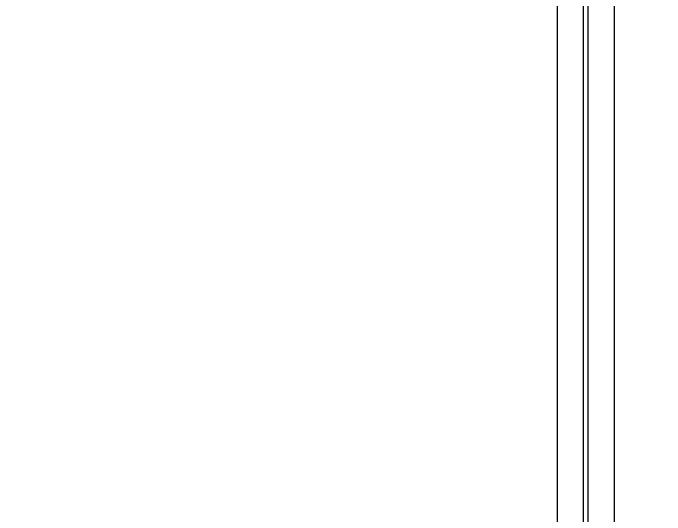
# Model space of a CAD drawing. Header units: millimetres. Extents: x -191664 to 191490, y -197311 to 10263.
# Drawn here: x 23200 to 24107, y 1334 to 2033 of the extents above; entities that cross this region are included whole.
import ezdxf

# ---------------------------------------------------------------- set-up
doc = ezdxf.new("R2010")
doc.units = ezdxf.units.MM
doc.layers.add('COTAS_P', color=1, linetype='Continuous', lineweight=0)
doc.layers.add('lateral_C02', color=7, linetype='Continuous', lineweight=0)
doc.dimstyles.new('PLANTA_100', dxfattribs={"dimtxt": 250, "dimasz": 150, "dimexe": 150, "dimexo": 80, "dimgap": 100, "dimtad": 1, "dimtih": 1, "dimtoh": 1, "dimdec": 1, "dimdsep": 46, "dimcen": 0.09, "dimclrd": 1, "dimclre": 1, "dimclrt": 1, "dimadec": 0, "dimazin": 0, "dimtfac": 1, "dimtdec": 4, "dimtofl": 0, "dimtmove": 0, "dimatfit": 3, "dimfxl": 1, "dimtolj": 1, "dimtzin": 0, "dimarcsym": 0})

# ---------------------------------------------------------------- blocks, each defined once
blk = doc.blocks.new('*D7')
at = {"layer": 'COTAS_P', "color": 1, "lineweight": -2, "transparency": 16777216}
for p, q in [((25334.81, 3271.57), (25080.53, 4103.58)), ((16187.4, 1228.91), (24980.92, 3916.29)), ((16254.38, 496.51), (16000.11, 1328.52))]:
    blk.add_line(p, q, dxfattribs=at)
at = {"layer": 'COTAS_P', "color": 1, "transparency": 16777216}
for points in [[(24973.62, 3940.2), (24988.23, 3892.38), (25124.37, 3960.13)], [(16180.1, 1252.82), (16194.71, 1205), (16043.95, 1185.07)]]:
    blk.add_solid(points, dxfattribs=at)
at = {"layer": 'Defpoints', "color": 0, "transparency": 16777216}
for p in [(25124.37, 3960.13), (25358.19, 3195.06), (16277.76, 420)]:
    blk.add_point(p, dxfattribs=at)

msp = doc.modelspace()

# ---------------------------------------------------------------- linework, layer by layer
at = {"layer": 'lateral_C02', "color": 139, "true_color": 0x354b57}
for p, q in [((23956.75, 2423.25), (23956.75, 25)), ((23993.25, 2423.25), (23993.25, 25)), ((24000.25, 25), (24000.25, 2423.25)), ((24036.75, 25), (24036.75, 2423.25))]:
    msp.add_line(p, q, dxfattribs=at)

# ---------------------------------------------------------------- dimensions: what is measured, and where the dimension line sits
at = {"layer": 'COTAS_P'}
dim = msp.add_aligned_dim(p1=(16277.76, 420), p2=(25358.19, 3195.06), distance=800, text='<> P', dimstyle='PLANTA_100', dxfattribs=at)
dim.commit()
dim.dimension.update_dxf_attribs({"geometry": '*D7', "text_midpoint": (20584.16, 2572.6)})

doc.saveas('drawing.dxf')
